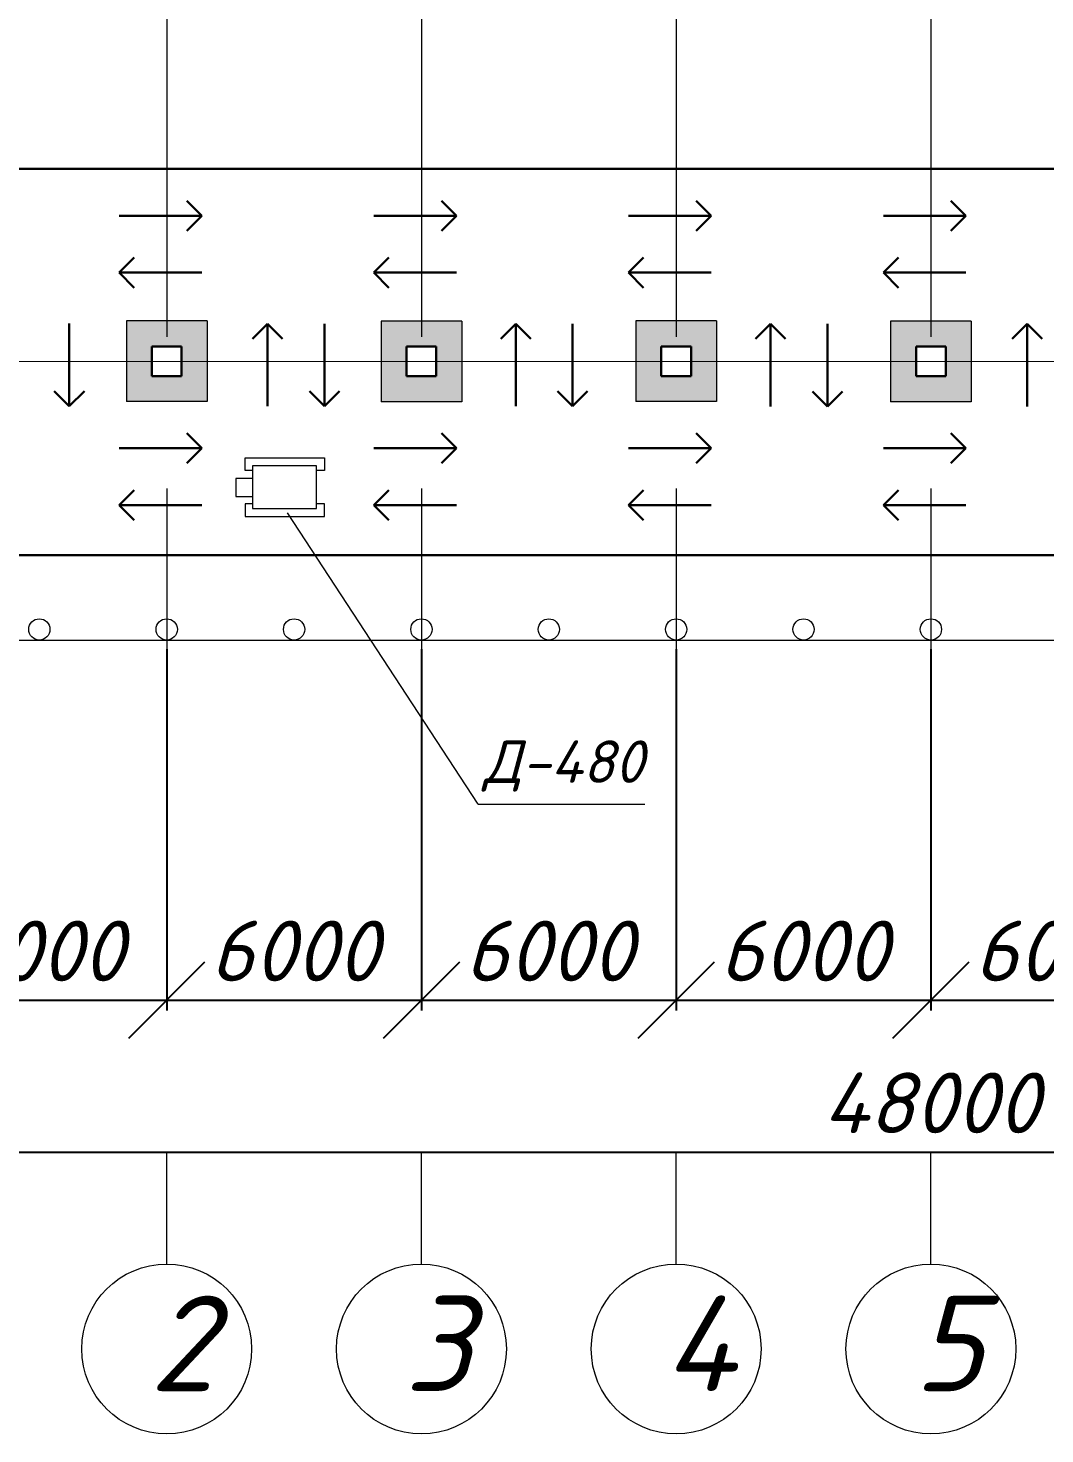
# Model space of a CAD drawing. Header units: millimetres. Extents: x 1422334 to 1587362, y 445536 to 446570.
# Drawn here: x 1585980.47 to 1586014, y 446217.97 to 446264.33 of the extents above; entities that cross this region are included whole.
import ezdxf

# ---------------------------------------------------------------- set-up
doc = ezdxf.new("R2010")
doc.units = ezdxf.units.MM
doc.header["$LTSCALE"] = 50
doc.linetypes.add('GOST2.303 4', pattern=[7, 5, -2, 0])
doc.layers.get('0').update_dxf_attribs({"lineweight": 13})
for name, color, linetype, lineweight in [('fund transh', 7, 'Continuous', 30), ('Risunochki', 7, 'Continuous', 13), ('камаз', 7, 'Continuous', 13), ('Линии склона', 7, 'Continuous', 30), ('оси траншей размеры', 7, 'Continuous', 13)]:
    doc.layers.add(name, color=color, linetype=linetype, lineweight=lineweight)
doc.styles.get("Standard").update_dxf_attribs({"font": 'isocpeui.ttf'})
doc.dimstyles.new('200', dxfattribs={"dimtxt": 2.5, "dimasz": 2.5, "dimexe": 0.3445, "dimexo": 0.3, "dimtad": 1, "dimlfac": 500, "dimtxsty": 'Standard', "dimblk": 'OBLIQUE', "dimcen": 2.5, "dimadec": 0, "dimazin": 0, "dimtfac": 1, "dimtmove": 0, "dimatfit": 3, "dimfxl": 1, "dimarcsym": 0})

# ---------------------------------------------------------------- blocks, each defined once
blk = doc.blocks.new('_Oblique')
at = {"color": 0, "linetype": 'ByBlock', "lineweight": -2}
blk.add_line((-0.5, -0.5), (0.5, 0.5), dxfattribs=at)
blk = doc.blocks.new('*D2134')
at = {"layer": 'Defpoints', "color": 0, "ltscale": 10000, "transparency": 16777216}
for p in [(1585976.639, 446253.341), (1586043.839, 446253.341), (1586043.839, 446227.261)]:
    blk.add_point(p, dxfattribs=at)
at = {"layer": 'оси траншей размеры', "color": 0, "lineweight": -2, "ltscale": 10000, "transparency": 16777216}
for p, q in [((1585976.639, 446253.041), (1585976.639, 446226.917)), ((1586043.839, 446253.041), (1586043.839, 446226.917)), ((1585976.639, 446227.261), (1586043.839, 446227.261))]:
    blk.add_line(p, q, dxfattribs=at)
at = {"layer": 'оси траншей размеры', "color": 0, "lineweight": -2, "ltscale": 10000, "transparency": 16777216, "xscale": 2.5, "yscale": 2.5, "zscale": 2.5, "rotation": 180}
blk.add_blockref('_Oblique', (1585976.639, 446227.261), dxfattribs=at)
at = {"layer": 'оси траншей размеры', "color": 0, "lineweight": -2, "ltscale": 10000, "transparency": 16777216, "xscale": 2.5, "yscale": 2.5, "zscale": 2.5}
blk.add_blockref('_Oblique', (1586043.839, 446227.261), dxfattribs=at)
at = {"layer": 'оси траншей размеры', "color": 0, "ltscale": 10000, "transparency": 16777216, "insert": (1586010.239, 446228.886), "char_height": 2, "attachment_point": 5}
blk.add_mtext('48000', dxfattribs=at)
blk = doc.blocks.new('*D2135')
at = {"layer": 'Defpoints', "color": 0, "ltscale": 10000, "transparency": 16777216}
for p in [(1585976.639, 446244.148), (1585985.039, 446244.148), (1585985.039, 446232.271)]:
    blk.add_point(p, dxfattribs=at)
at = {"layer": 'оси траншей размеры', "color": 0, "lineweight": -2, "ltscale": 10000, "transparency": 16777216}
for p, q in [((1585976.639, 446243.848), (1585976.639, 446231.927)), ((1585985.039, 446243.848), (1585985.039, 446231.927)), ((1585976.639, 446232.271), (1585985.039, 446232.271))]:
    blk.add_line(p, q, dxfattribs=at)
at = {"layer": 'оси траншей размеры', "color": 0, "lineweight": -2, "ltscale": 10000, "transparency": 16777216, "xscale": 2.5, "yscale": 2.5, "zscale": 2.5, "rotation": 180}
blk.add_blockref('_Oblique', (1585976.639, 446232.271), dxfattribs=at)
at = {"layer": 'оси траншей размеры', "color": 0, "lineweight": -2, "ltscale": 10000, "transparency": 16777216, "xscale": 2.5, "yscale": 2.5, "zscale": 2.5}
blk.add_blockref('_Oblique', (1585985.039, 446232.271), dxfattribs=at)
at = {"layer": 'оси траншей размеры', "color": 0, "ltscale": 10000, "transparency": 16777216, "insert": (1585980.839, 446233.896), "char_height": 2, "attachment_point": 5}
blk.add_mtext('6000', dxfattribs=at)
blk = doc.blocks.new('*D2136')
at = {"layer": 'Defpoints', "color": 0, "ltscale": 10000, "transparency": 16777216}
for p in [(1585985.039, 446244.148), (1585993.439, 446244.148), (1585993.439, 446232.271)]:
    blk.add_point(p, dxfattribs=at)
at = {"layer": 'оси траншей размеры', "color": 0, "lineweight": -2, "ltscale": 10000, "transparency": 16777216}
for p, q in [((1585985.039, 446243.848), (1585985.039, 446231.927)), ((1585993.439, 446243.848), (1585993.439, 446231.927)), ((1585985.039, 446232.271), (1585993.439, 446232.271))]:
    blk.add_line(p, q, dxfattribs=at)
at = {"layer": 'оси траншей размеры', "color": 0, "lineweight": -2, "ltscale": 10000, "transparency": 16777216, "xscale": 2.5, "yscale": 2.5, "zscale": 2.5, "rotation": 180}
blk.add_blockref('_Oblique', (1585985.039, 446232.271), dxfattribs=at)
at = {"layer": 'оси траншей размеры', "color": 0, "lineweight": -2, "ltscale": 10000, "transparency": 16777216, "xscale": 2.5, "yscale": 2.5, "zscale": 2.5}
blk.add_blockref('_Oblique', (1585993.439, 446232.271), dxfattribs=at)
at = {"layer": 'оси траншей размеры', "color": 0, "ltscale": 10000, "transparency": 16777216, "insert": (1585989.239, 446233.896), "char_height": 2, "attachment_point": 5}
blk.add_mtext('6000', dxfattribs=at)
blk = doc.blocks.new('*D2137')
at = {"layer": 'Defpoints', "color": 0, "ltscale": 10000, "transparency": 16777216}
for p in [(1585993.439, 446244.148), (1586001.839, 446244.148), (1586001.839, 446232.271)]:
    blk.add_point(p, dxfattribs=at)
at = {"layer": 'оси траншей размеры', "color": 0, "lineweight": -2, "ltscale": 10000, "transparency": 16777216}
for p, q in [((1585993.439, 446243.848), (1585993.439, 446231.927)), ((1586001.839, 446243.848), (1586001.839, 446231.927)), ((1585993.439, 446232.271), (1586001.839, 446232.271))]:
    blk.add_line(p, q, dxfattribs=at)
at = {"layer": 'оси траншей размеры', "color": 0, "lineweight": -2, "ltscale": 10000, "transparency": 16777216, "xscale": 2.5, "yscale": 2.5, "zscale": 2.5, "rotation": 180}
blk.add_blockref('_Oblique', (1585993.439, 446232.271), dxfattribs=at)
at = {"layer": 'оси траншей размеры', "color": 0, "lineweight": -2, "ltscale": 10000, "transparency": 16777216, "xscale": 2.5, "yscale": 2.5, "zscale": 2.5}
blk.add_blockref('_Oblique', (1586001.839, 446232.271), dxfattribs=at)
at = {"layer": 'оси траншей размеры', "color": 0, "ltscale": 10000, "transparency": 16777216, "insert": (1585997.639, 446233.896), "char_height": 2, "attachment_point": 5}
blk.add_mtext('6000', dxfattribs=at)
blk = doc.blocks.new('*D2138')
at = {"layer": 'Defpoints', "color": 0, "ltscale": 10000, "transparency": 16777216}
for p in [(1586001.839, 446244.148), (1586010.239, 446244.148), (1586010.239, 446232.271)]:
    blk.add_point(p, dxfattribs=at)
at = {"layer": 'оси траншей размеры', "color": 0, "lineweight": -2, "ltscale": 10000, "transparency": 16777216}
for p, q in [((1586001.839, 446243.848), (1586001.839, 446231.927)), ((1586010.239, 446243.848), (1586010.239, 446231.927)), ((1586001.839, 446232.271), (1586010.239, 446232.271))]:
    blk.add_line(p, q, dxfattribs=at)
at = {"layer": 'оси траншей размеры', "color": 0, "lineweight": -2, "ltscale": 10000, "transparency": 16777216, "xscale": 2.5, "yscale": 2.5, "zscale": 2.5, "rotation": 180}
blk.add_blockref('_Oblique', (1586001.839, 446232.271), dxfattribs=at)
at = {"layer": 'оси траншей размеры', "color": 0, "lineweight": -2, "ltscale": 10000, "transparency": 16777216, "xscale": 2.5, "yscale": 2.5, "zscale": 2.5}
blk.add_blockref('_Oblique', (1586010.239, 446232.271), dxfattribs=at)
at = {"layer": 'оси траншей размеры', "color": 0, "ltscale": 10000, "transparency": 16777216, "insert": (1586006.039, 446233.896), "char_height": 2, "attachment_point": 5}
blk.add_mtext('6000', dxfattribs=at)
blk = doc.blocks.new('*D2139')
at = {"layer": 'Defpoints', "color": 0, "ltscale": 10000, "transparency": 16777216}
for p in [(1586010.239, 446244.148), (1586018.639, 446244.148), (1586018.639, 446232.271)]:
    blk.add_point(p, dxfattribs=at)
at = {"layer": 'оси траншей размеры', "color": 0, "lineweight": -2, "ltscale": 10000, "transparency": 16777216}
for p, q in [((1586010.239, 446243.848), (1586010.239, 446231.927)), ((1586018.639, 446243.848), (1586018.639, 446231.927)), ((1586010.239, 446232.271), (1586018.639, 446232.271))]:
    blk.add_line(p, q, dxfattribs=at)
at = {"layer": 'оси траншей размеры', "color": 0, "lineweight": -2, "ltscale": 10000, "transparency": 16777216, "xscale": 2.5, "yscale": 2.5, "zscale": 2.5, "rotation": 180}
blk.add_blockref('_Oblique', (1586010.239, 446232.271), dxfattribs=at)
at = {"layer": 'оси траншей размеры', "color": 0, "lineweight": -2, "ltscale": 10000, "transparency": 16777216, "xscale": 2.5, "yscale": 2.5, "zscale": 2.5}
blk.add_blockref('_Oblique', (1586018.639, 446232.271), dxfattribs=at)
at = {"layer": 'оси траншей размеры', "color": 0, "ltscale": 10000, "transparency": 16777216, "insert": (1586014.439, 446233.896), "char_height": 2, "attachment_point": 5}
blk.add_mtext('6000', dxfattribs=at)

msp = doc.modelspace()

# ---------------------------------------------------------------- hatches: boundary and pattern name
at = {"layer": 'Risunochki', "ltscale": 10000}
h = msp.add_hatch(dxfattribs=at)
h.set_pattern_fill('AR-CONC', color=250, scale=0.00076032)
h.set_pattern_definition([(50, (1585996.94882, 446244.36643), (0.13851865, -0.0121188), [0.0144841, -0.159325]), (355, (1585996.94882, 446244.36643), (-0.0267963, 0.1452643), [0.0115873, -0.1274605]), (100.4514, (1585996.96036, 446244.36542), (0.1117224, 0.1331455), [0.0123096, -0.1354056]), (46.1842, (1585996.94882, 446244.40506), (0.2061068, -0.0319656), [0.0217261, -0.2389876]), (96.6356, (1585996.966, 446244.4024), (0.180503, 0.188123), [0.0184644, -0.2031085]), (351.1842, (1585996.94882, 446244.40506), (0.180503, 0.188123), [0.017381, -0.1911899]), (21, (1585996.96813, 446244.3954), (0.11527545, -0.0777543), [0.0144841, -0.159325]), (326, (1585996.96813, 446244.3954), (0.0469893, 0.1400418), [0.0115873, -0.12746]), (71.4514, (1585996.97773, 446244.38892), (0.1622648, 0.0622875), [0.0123096, -0.1354053]), (37.5, (1585996.948815, 446244.366433), (0.00234833, 0.06428889), [0, -0.12591507, 0, -0.12939126, 0, -0.12794285]), (7.5, (1585996.948815, 446244.36643), (0.05080433, 0.0761693), [0, -0.07377233, 0, -0.12301826, 0, -0.04876312]), (327.5, (1585996.90575, 446244.366433), (0.10309224, -0.00435568), [0, -0.0482803, 0, -0.1506346, 0, -0.19988052]), (317.5, (1585996.88644, 446244.36643), (0.1126256, 0.01933227), [0, -0.0627644, 0, -0.1000368, 0, -0.14194414])])
h.paths.add_polyline_path([(1585983.706628, 446254.670468), (1585983.706628, 446252.00583), (1585986.371266, 446252.00583), (1585986.371266, 446254.670468)])
h.paths.add_polyline_path([(1585985.529802, 446253.829004), (1585985.529802, 446252.847295), (1585984.548093, 446252.847295), (1585984.548093, 446253.829004)], flags=16)
h = msp.add_hatch(dxfattribs=at)
h.set_pattern_fill('AR-CONC', color=250, scale=0.00076032)
h.set_pattern_definition([(50, (1586005.34882, 446244.3638), (0.13851865, -0.0121188), [0.0144841, -0.159325]), (355, (1586005.34882, 446244.3638), (-0.0267963, 0.1452643), [0.0115873, -0.1274605]), (100.4514, (1586005.36036, 446244.36279), (0.1117224, 0.1331455), [0.0123096, -0.1354056]), (46.1842, (1586005.34882, 446244.40242), (0.2061068, -0.0319656), [0.0217261, -0.2389876]), (96.6356, (1586005.366, 446244.39976), (0.180503, 0.188123), [0.0184644, -0.2031085]), (351.1842, (1586005.34882, 446244.40242), (0.180503, 0.188123), [0.017381, -0.1911899]), (21, (1586005.36813, 446244.39277), (0.11527545, -0.0777543), [0.0144841, -0.159325]), (326, (1586005.36813, 446244.39277), (0.0469893, 0.1400418), [0.0115873, -0.12746]), (71.4514, (1586005.37773, 446244.38629), (0.1622648, 0.0622875), [0.0123096, -0.1354053]), (37.5, (1586005.348815, 446244.3638), (0.00234833, 0.06428889), [0, -0.12591507, 0, -0.12939126, 0, -0.12794285]), (7.5, (1586005.348815, 446244.3638), (0.05080433, 0.0761693), [0, -0.07377233, 0, -0.12301826, 0, -0.04876312]), (327.5, (1586005.30575, 446244.3638), (0.10309224, -0.00435568), [0, -0.0482803, 0, -0.1506346, 0, -0.19988052]), (317.5, (1586005.28644, 446244.3638), (0.1126256, 0.01933227), [0, -0.0627644, 0, -0.1000368, 0, -0.14194414])])
h.paths.add_polyline_path([(1585992.106628, 446254.667836), (1585992.106628, 446252.003198), (1585994.771266, 446252.003198), (1585994.771266, 446254.667836)])
h.paths.add_polyline_path([(1585993.929802, 446253.826371), (1585993.929802, 446252.844663), (1585992.948093, 446252.844663), (1585992.948093, 446253.826371)], flags=16)
h = msp.add_hatch(dxfattribs=at)
h.set_pattern_fill('AR-CONC', color=250, scale=0.00076032)
h.set_pattern_definition([(50, (1586013.74882, 446244.36117), (0.13851865, -0.0121188), [0.0144841, -0.159325]), (355, (1586013.74882, 446244.36117), (-0.0267963, 0.1452643), [0.0115873, -0.1274605]), (100.4514, (1586013.76036, 446244.36016), (0.1117224, 0.1331455), [0.0123096, -0.1354056]), (46.1842, (1586013.74882, 446244.3998), (0.2061068, -0.0319656), [0.0217261, -0.2389876]), (96.6356, (1586013.766, 446244.39713), (0.180503, 0.188123), [0.0184644, -0.2031085]), (351.1842, (1586013.74882, 446244.3998), (0.180503, 0.188123), [0.017381, -0.1911899]), (21, (1586013.76813, 446244.39014), (0.11527545, -0.0777543), [0.0144841, -0.159325]), (326, (1586013.76813, 446244.39014), (0.0469893, 0.1400418), [0.0115873, -0.12746]), (71.4514, (1586013.77773, 446244.38366), (0.1622648, 0.0622875), [0.0123096, -0.1354053]), (37.5, (1586013.748815, 446244.36117), (0.00234833, 0.06428889), [0, -0.12591507, 0, -0.12939126, 0, -0.12794285]), (7.5, (1586013.748815, 446244.36117), (0.05080433, 0.0761693), [0, -0.07377233, 0, -0.12301826, 0, -0.04876312]), (327.5, (1586013.70575, 446244.36117), (0.10309224, -0.00435568), [0, -0.0482803, 0, -0.1506346, 0, -0.19988052]), (317.5, (1586013.68644, 446244.36117), (0.1126256, 0.01933227), [0, -0.0627644, 0, -0.1000368, 0, -0.14194414])])
h.paths.add_polyline_path([(1586000.506628, 446254.665204), (1586000.506628, 446252.000566), (1586003.171266, 446252.000566), (1586003.171266, 446254.665204)])
h.paths.add_polyline_path([(1586002.329802, 446253.823739), (1586002.329802, 446252.84203), (1586001.348093, 446252.84203), (1586001.348093, 446253.823739)], flags=16)
h = msp.add_hatch(dxfattribs=at)
h.set_pattern_fill('AR-CONC', color=250, scale=0.00076032)
h.set_pattern_definition([(50, (1586022.14882, 446244.35854), (0.13851865, -0.0121188), [0.0144841, -0.159325]), (355, (1586022.14882, 446244.35854), (-0.0267963, 0.1452643), [0.0115873, -0.1274605]), (100.4514, (1586022.16036, 446244.35753), (0.1117224, 0.1331455), [0.0123096, -0.1354056]), (46.1842, (1586022.14882, 446244.39716), (0.2061068, -0.0319656), [0.0217261, -0.2389876]), (96.6356, (1586022.166, 446244.3945), (0.180503, 0.188123), [0.0184644, -0.2031085]), (351.1842, (1586022.14882, 446244.39716), (0.180503, 0.188123), [0.017381, -0.1911899]), (21, (1586022.16813, 446244.3875), (0.11527545, -0.0777543), [0.0144841, -0.159325]), (326, (1586022.16813, 446244.3875), (0.0469893, 0.1400418), [0.0115873, -0.12746]), (71.4514, (1586022.17773, 446244.38102), (0.1622648, 0.0622875), [0.0123096, -0.1354053]), (37.5, (1586022.148815, 446244.358536), (0.00234833, 0.06428889), [0, -0.12591507, 0, -0.12939126, 0, -0.12794285]), (7.5, (1586022.148815, 446244.358536), (0.05080433, 0.0761693), [0, -0.07377233, 0, -0.12301826, 0, -0.04876312]), (327.5, (1586022.10575, 446244.358536), (0.10309224, -0.00435568), [0, -0.0482803, 0, -0.1506346, 0, -0.19988052]), (317.5, (1586022.08644, 446244.35854), (0.1126256, 0.01933227), [0, -0.0627644, 0, -0.1000368, 0, -0.14194414])])
h.paths.add_polyline_path([(1586008.906628, 446254.662572), (1586008.906628, 446251.997933), (1586011.571266, 446251.997933), (1586011.571266, 446254.662572)])
h.paths.add_polyline_path([(1586010.729802, 446253.821107), (1586010.729802, 446252.839398), (1586009.748093, 446252.839398), (1586009.748093, 446253.821107)], flags=16)

# ---------------------------------------------------------------- linework, layer by layer
at = {"layer": 'fund transh', "lineweight": 15, "ltscale": 10000}
for p, q in [((1585983.708947, 446254.668149, 8264.642599), (1585983.708947, 446252.008149, 8264.642599)), ((1585986.368947, 446254.668149, 8264.642599), (1585983.708947, 446254.668149, 8264.642599)), ((1585986.368947, 446254.668149, 8264.642599), (1585986.368947, 446252.008149, 8264.642599)), ((1585992.108947, 446254.665517, 8264.642599), (1585992.108947, 446252.005517, 8264.642599)), ((1585994.768947, 446254.665517, 8264.642599), (1585992.108947, 446254.665517, 8264.642599)), ((1585994.768947, 446254.665517, 8264.642599), (1585994.768947, 446252.005517, 8264.642599)), ((1586000.508947, 446254.670782, 8264.642599), (1586000.508947, 446252.010782, 8264.642599)), ((1586003.168947, 446254.670782, 8264.642599), (1586000.508947, 446254.670782, 8264.642599)), ((1586003.168947, 446254.670782, 8264.642599), (1586003.168947, 446252.010782, 8264.642599)), ((1586008.908947, 446254.660252, 8264.642599), (1586008.908947, 446252.000252, 8264.642599)), ((1586011.568947, 446254.660252, 8264.642599), (1586008.908947, 446254.660252, 8264.642599)), ((1586011.568947, 446254.660252, 8264.642599), (1586011.568947, 446252.000252, 8264.642599)), ((1585986.368947, 446252.008149, 8264.642599), (1585983.708947, 446252.008149, 8264.642599)), ((1585994.768947, 446252.005517, 8264.642599), (1585992.108947, 446252.005517, 8264.642599)), ((1586003.168947, 446252.010782, 8264.642599), (1586000.508947, 446252.010782, 8264.642599)), ((1586011.568947, 446252.000252, 8264.642599), (1586008.908947, 446252.000252, 8264.642599))]:
    msp.add_line(p, q, dxfattribs=at)
at = {"layer": 'fund transh', "ltscale": 10000}
for p, q in [((1585984.548947, 446252.850782, 8264.642599), (1585984.548947, 446253.830782, 8264.642599)), ((1585984.548947, 446253.830782, 8264.642599), (1585985.528947, 446253.830782, 8264.642599)), ((1585985.528947, 446253.830782, 8264.642599), (1585985.528947, 446252.850782, 8264.642599)), ((1585992.948947, 446252.850782, 8264.642599), (1585992.948947, 446253.830782, 8264.642599)), ((1585992.948947, 446253.830782, 8264.642599), (1585993.928947, 446253.830782, 8264.642599)), ((1585993.928947, 446253.830782, 8264.642599), (1585993.928947, 446252.850782, 8264.642599)), ((1586001.348947, 446252.850782, 8264.642599), (1586001.348947, 446253.830782, 8264.642599)), ((1586001.348947, 446253.830782, 8264.642599), (1586002.328947, 446253.830782, 8264.642599)), ((1586002.328947, 446253.830782, 8264.642599), (1586002.328947, 446252.850782, 8264.642599)), ((1586009.748947, 446252.850782, 8264.642599), (1586009.748947, 446253.830782, 8264.642599)), ((1586009.748947, 446253.830782, 8264.642599), (1586010.728947, 446253.830782, 8264.642599)), ((1586010.728947, 446253.830782, 8264.642599), (1586010.728947, 446252.850782, 8264.642599)), ((1585985.528947, 446252.850782, 8264.642599), (1585984.548947, 446252.850782, 8264.642599)), ((1585993.928947, 446252.850782, 8264.642599), (1585992.948947, 446252.850782, 8264.642599)), ((1586002.328947, 446252.850782, 8264.642599), (1586001.348947, 446252.850782, 8264.642599)), ((1586010.728947, 446252.850782, 8264.642599), (1586009.748947, 446252.850782, 8264.642599))]:
    msp.add_line(p, q, dxfattribs=at)
at = {"layer": 'Risunochki', "lineweight": 30, "ltscale": 10000}
for p, q in [((1585986.19429, 446258.13691, 8264.642599), (1585985.699315, 446258.631885, 8264.642599)), ((1585994.59429, 446258.13691, 8264.642599), (1585994.099315, 446258.631885, 8264.642599)), ((1586002.99429, 446258.13691, 8264.642599), (1586002.499315, 446258.631885, 8264.642599)), ((1586011.39429, 446258.13691, 8264.642599), (1586010.899315, 446258.631885, 8264.642599)), ((1585986.19429, 446258.13691, 8264.642599), (1585983.472092, 446258.13691, 8264.642599)), ((1585986.19429, 446258.13691, 8264.642599), (1585985.699315, 446257.641935, 8264.642599)), ((1585994.59429, 446258.13691, 8264.642599), (1585991.872092, 446258.13691, 8264.642599)), ((1585994.59429, 446258.13691, 8264.642599), (1585994.099315, 446257.641935, 8264.642599)), ((1586002.99429, 446258.13691, 8264.642599), (1586000.272092, 446258.13691, 8264.642599)), ((1586002.99429, 446258.13691, 8264.642599), (1586002.499315, 446257.641935, 8264.642599)), ((1586011.39429, 446258.13691, 8264.642599), (1586008.672092, 446258.13691, 8264.642599)), ((1586011.39429, 446258.13691, 8264.642599), (1586010.899315, 446257.641935, 8264.642599)), ((1585983.472092, 446256.2618, 8264.642599), (1585983.967067, 446256.756775, 8264.642599)), ((1585991.872092, 446256.2618, 8264.642599), (1585992.367067, 446256.756775, 8264.642599)), ((1586000.272092, 446256.2618, 8264.642599), (1586000.767067, 446256.756775, 8264.642599)), ((1586008.672092, 446256.2618, 8264.642599), (1586009.167067, 446256.756775, 8264.642599)), ((1585983.472092, 446256.2618, 8264.642599), (1585986.19429, 446256.2618, 8264.642599)), ((1585983.472092, 446256.2618, 8264.642599), (1585983.967067, 446255.766825, 8264.642599)), ((1585991.872092, 446256.2618, 8264.642599), (1585994.59429, 446256.2618, 8264.642599)), ((1585991.872092, 446256.2618, 8264.642599), (1585992.367067, 446255.766825, 8264.642599)), ((1586000.272092, 446256.2618, 8264.642599), (1586002.99429, 446256.2618, 8264.642599)), ((1586000.272092, 446256.2618, 8264.642599), (1586000.767067, 446255.766825, 8264.642599)), ((1586008.672092, 446256.2618, 8264.642599), (1586011.39429, 446256.2618, 8264.642599)), ((1586008.672092, 446256.2618, 8264.642599), (1586009.167067, 446255.766825, 8264.642599)), ((1585981.827359, 446251.860026, 8264.642599), (1585981.827359, 446254.582223, 8264.642599)), ((1585988.36691, 446254.579587, 8264.642599), (1585987.871935, 446254.084612, 8264.642599)), ((1585988.36691, 446254.579587, 8264.642599), (1585988.36691, 446251.857389, 8264.642599)), ((1585988.36691, 446254.579587, 8264.642599), (1585988.861884, 446254.084612, 8264.642599)), ((1585990.242019, 446251.857389, 8264.642599), (1585990.242019, 446254.579587, 8264.642599)), ((1585996.547252, 446254.577023, 8264.642599), (1585996.052277, 446254.082048, 8264.642599)), ((1585996.547252, 446254.577023, 8264.642599), (1585996.547252, 446251.854825, 8264.642599)), ((1585996.547252, 446254.577023, 8264.642599), (1585997.042227, 446254.082048, 8264.642599)), ((1585998.422362, 446251.854825, 8264.642599), (1585998.422362, 446254.577023, 8264.642599)), ((1586004.950738, 446254.57439, 8264.642599), (1586004.455763, 446254.079415, 8264.642599)), ((1586004.950738, 446254.57439, 8264.642599), (1586004.950738, 446251.852192, 8264.642599)), ((1586004.950738, 446254.57439, 8264.642599), (1586005.445712, 446254.079415, 8264.642599)), ((1586006.825847, 446251.852192, 8264.642599), (1586006.825847, 446254.57439, 8264.642599)), ((1586013.412329, 446254.571738, 8264.642599), (1586012.917354, 446254.076763, 8264.642599)), ((1586013.412329, 446254.571738, 8264.642599), (1586013.412329, 446251.84954, 8264.642599)), ((1586013.412329, 446254.571738, 8264.642599), (1586013.907304, 446254.076763, 8264.642599)), ((1585981.827359, 446251.860026, 8264.642599), (1585981.332384, 446252.355, 8264.642599)), ((1585981.827359, 446251.860026, 8264.642599), (1585982.322333, 446252.355, 8264.642599)), ((1585990.242019, 446251.857389, 8264.642599), (1585989.747045, 446252.352364, 8264.642599)), ((1585990.242019, 446251.857389, 8264.642599), (1585990.736994, 446252.352364, 8264.642599)), ((1585998.422362, 446251.854825, 8264.642599), (1585997.927387, 446252.3498, 8264.642599)), ((1585998.422362, 446251.854825, 8264.642599), (1585998.917336, 446252.3498, 8264.642599)), ((1586006.825847, 446251.852192, 8264.642599), (1586006.330873, 446252.347167, 8264.642599)), ((1586006.825847, 446251.852192, 8264.642599), (1586007.320822, 446252.347167, 8264.642599)), ((1585986.19429, 446250.470804, 8264.642599), (1585985.699315, 446250.965778, 8264.642599)), ((1585994.59429, 446250.470804, 8264.642599), (1585994.099315, 446250.965778, 8264.642599)), ((1586002.99429, 446250.470804, 8264.642599), (1586002.499315, 446250.965778, 8264.642599)), ((1586011.39429, 446250.470804, 8264.642599), (1586010.899315, 446250.965778, 8264.642599)), ((1585986.19429, 446250.470804, 8264.642599), (1585983.472092, 446250.470804, 8264.642599)), ((1585986.19429, 446250.470804, 8264.642599), (1585985.699315, 446249.975829, 8264.642599)), ((1585994.59429, 446250.470804, 8264.642599), (1585991.872092, 446250.470804, 8264.642599)), ((1585994.59429, 446250.470804, 8264.642599), (1585994.099315, 446249.975829, 8264.642599)), ((1586002.99429, 446250.470804, 8264.642599), (1586000.272092, 446250.470804, 8264.642599)), ((1586002.99429, 446250.470804, 8264.642599), (1586002.499315, 446249.975829, 8264.642599)), ((1586011.39429, 446250.470804, 8264.642599), (1586008.672092, 446250.470804, 8264.642599)), ((1586011.39429, 446250.470804, 8264.642599), (1586010.899315, 446249.975829, 8264.642599)), ((1585983.472092, 446248.595694, 8264.642599), (1585983.967067, 446249.090669, 8264.642599)), ((1585991.872092, 446248.595694, 8264.642599), (1585992.367067, 446249.090669, 8264.642599)), ((1586000.272092, 446248.595694, 8264.642599), (1586000.767067, 446249.090669, 8264.642599)), ((1586008.672092, 446248.595694, 8264.642599), (1586009.167067, 446249.090669, 8264.642599)), ((1585983.472092, 446248.595694, 8264.642599), (1585986.19429, 446248.595694, 8264.642599)), ((1585983.472092, 446248.595694, 8264.642599), (1585983.967067, 446248.100719, 8264.642599)), ((1585991.872092, 446248.595694, 8264.642599), (1585994.59429, 446248.595694, 8264.642599)), ((1585991.872092, 446248.595694, 8264.642599), (1585992.367067, 446248.100719, 8264.642599)), ((1586000.272092, 446248.595694, 8264.642599), (1586002.99429, 446248.595694, 8264.642599)), ((1586000.272092, 446248.595694, 8264.642599), (1586000.767067, 446248.100719, 8264.642599)), ((1586008.672092, 446248.595694, 8264.642599), (1586011.39429, 446248.595694, 8264.642599)), ((1586008.672092, 446248.595694, 8264.642599), (1586009.167067, 446248.100719, 8264.642599))]:
    msp.add_line(p, q, dxfattribs=at)
at = {"layer": 'Risunochki', "ltscale": 10000}
for p, q in [((1585987.627805, 446249.732672, 8264.642599), (1585987.627805, 446250.152672, 8264.642599)), ((1585987.627805, 446250.152672, 8264.642599), (1585990.238206, 446250.152672, 8264.642599)), ((1585987.872805, 446249.888347, 8264.642599), (1585987.872805, 446248.488347, 8264.642599)), ((1585989.972805, 446249.888347, 8264.642599), (1585987.872805, 446249.888347, 8264.642599)), ((1585989.972805, 446248.488347, 8264.642599), (1585989.972805, 446249.888347, 8264.642599)), ((1585990.238206, 446250.152672, 8264.642599), (1585990.238206, 446249.732672, 8264.642599)), ((1585987.872805, 446249.474159, 8264.642599), (1585987.312805, 446249.474159, 8264.642599)), ((1585987.312805, 446249.474159, 8264.642599), (1585987.312805, 446248.879159, 8264.642599)), ((1585987.872805, 446249.732672, 8264.642599), (1585987.627805, 446249.732672, 8264.642599)), ((1585990.238206, 446249.732672, 8264.642599), (1585989.972805, 446249.732672, 8264.642599)), ((1585987.312805, 446248.879159, 8264.642599), (1585987.872805, 446248.879159, 8264.642599)), ((1585987.872805, 446248.644021, 8264.642599), (1585987.627805, 446248.644021, 8264.642599)), ((1585987.627805, 446248.644021, 8264.642599), (1585987.627805, 446248.224021, 8264.642599)), ((1585987.872805, 446248.488347, 8264.642599), (1585989.972805, 446248.488347, 8264.642599)), ((1585990.238206, 446248.644021, 8264.642599), (1585989.972805, 446248.644021, 8264.642599)), ((1585990.238206, 446248.224021, 8264.642599), (1585990.238206, 446248.644021, 8264.642599)), ((1585987.627805, 446248.224021, 8264.642599), (1585990.238206, 446248.224021, 8264.642599))]:
    msp.add_line(p, q, dxfattribs=at)
at = {"layer": 'камаз', "ltscale": 10000}
for q in [(1585989.019324, 446248.346027, 8264.642599), (1586000.806584, 446238.739788, 8264.642599)]:
    msp.add_line((1585995.312764, 446238.739788, 8264.642599), q, dxfattribs=at)
at = {"layer": 'Линии склона', "ltscale": 10000}
for p, q in [((1585970.268947, 446259.687727, 8264.642599), (1586050.208947, 446259.687727, 8264.642599)), ((1585970.268947, 446246.947727, 8264.642599), (1586050.208947, 446246.947727, 8264.642599))]:
    msp.add_line(p, q, dxfattribs=at)
at = {"layer": 'оси траншей размеры', "linetype": 'GOST2.303 4', "ltscale": 0.05}
for p, q in [((1585985.038947, 446354.140782, 8264.642599), (1585985.038947, 446232.271484, 8264.642599)), ((1585993.438947, 446354.140782, 8264.642599), (1585993.438947, 446232.271484, 8264.642599)), ((1586001.838947, 446354.140782, 8264.642599), (1586001.838947, 446232.271484, 8264.642599)), ((1586010.238947, 446354.140782, 8264.642599), (1586010.238947, 446232.271484, 8264.642599))]:
    msp.add_line(p, q, dxfattribs=at)
at = {"layer": 'оси траншей размеры', "ltscale": 10000}
for p, q in [((1585982.868947, 446259.687727, 8264.642599), (1585983.568947, 446259.687727, 8264.642599)), ((1585987.068947, 446259.687727, 8264.642599), (1585987.768947, 446259.687727, 8264.642599)), ((1585991.268947, 446259.687727, 8264.642599), (1585991.968947, 446259.687727, 8264.642599)), ((1585995.468947, 446259.687727, 8264.642599), (1585996.168947, 446259.687727, 8264.642599)), ((1585999.668947, 446259.687727, 8264.642599), (1586000.368947, 446259.687727, 8264.642599)), ((1586003.868947, 446259.687727, 8264.642599), (1586004.568947, 446259.687727, 8264.642599)), ((1586008.068947, 446259.687727, 8264.642599), (1586008.768947, 446259.687727, 8264.642599)), ((1586012.268947, 446259.687727, 8264.642599), (1586012.968947, 446259.687727, 8264.642599)), ((1585976.638947, 446253.340782, 8264.642599), (1586050.208947, 446253.317727, 8264.642599)), ((1585982.868947, 446246.947727, 8264.642599), (1585983.568947, 446246.947727, 8264.642599)), ((1585987.068947, 446246.947727, 8264.642599), (1585987.768947, 446246.947727, 8264.642599)), ((1585991.268947, 446246.947727, 8264.642599), (1585991.968947, 446246.947727, 8264.642599)), ((1585995.468947, 446246.947727, 8264.642599), (1585996.168947, 446246.947727, 8264.642599)), ((1585999.668947, 446246.947727, 8264.642599), (1586000.368947, 446246.947727, 8264.642599)), ((1586003.868947, 446246.947727, 8264.642599), (1586004.568947, 446246.947727, 8264.642599)), ((1586008.068947, 446246.947727, 8264.642599), (1586008.768947, 446246.947727, 8264.642599)), ((1586012.268947, 446246.947727, 8264.642599), (1586012.968947, 446246.947727, 8264.642599)), ((1585970.268947, 446244.147727, 8264.642599), (1586050.208947, 446244.147727, 8264.642599)), ((1585985.038947, 446223.571742, 8264.642599), (1585985.038947, 446227.261029, 8264.642599)), ((1585993.438947, 446223.571742, 8264.642599), (1585993.438947, 446227.261029, 8264.642599)), ((1586001.838947, 446223.571742, 8264.642599), (1586001.838947, 446227.261029, 8264.642599)), ((1586010.238947, 446223.571742, 8264.642599), (1586010.238947, 446227.261029, 8264.642599))]:
    msp.add_line(p, q, dxfattribs=at)
for centre, radius in [((1585980.838947, 446244.497713, 8264.642599), 0.35), ((1585985.038947, 446244.497727, 8264.642599), 0.35), ((1585989.238947, 446244.497713, 8264.642599), 0.35), ((1585993.438947, 446244.497727, 8264.642599), 0.35), ((1585997.638947, 446244.497713, 8264.642599), 0.35), ((1586001.838947, 446244.497727, 8264.642599), 0.35), ((1586006.038947, 446244.497713, 8264.642599), 0.35), ((1586010.238947, 446244.497727, 8264.642599), 0.35), ((1585985.038947, 446220.771742, 8264.642599), 2.8), ((1585993.438947, 446220.771742, 8264.642599), 2.8), ((1586001.838947, 446220.771742, 8264.642599), 2.8), ((1586010.238947, 446220.771742, 8264.642599), 2.8)]:
    msp.add_circle(centre, radius, dxfattribs=at)

# ---------------------------------------------------------------- texts
at = {"layer": 'камаз', "ltscale": 10000, "insert": (1585995.480038, 446240.838538, 8264.642599), "char_height": 1.4, "attachment_point": 1}
msp.add_mtext_dynamic_manual_height_columns('Д-480', width=32.41844459, gutter_width=25, heights=[0], dxfattribs=at)
at = {"layer": 'оси траншей размеры', "ltscale": 10000, "char_height": 3.15, "attachment_point": 1}
for s, insert in [('\\pi0.73512;2', (1585983.729629, 446222.528791, 8264.642599)), ('\\pi0.73631;3', (1585992.129629, 446222.528791, 8264.642599)), ('\\pi0.88069;4', (1586000.529629, 446222.528791, 8264.642599)), ('\\pi0.74586;5', (1586008.929629, 446222.528791, 8264.642599))]:
    msp.add_mtext_dynamic_manual_height_columns(s, width=3.70625839, gutter_width=25, heights=[0], dxfattribs=dict(at, insert=insert))

# ---------------------------------------------------------------- dimensions: what is measured, and where the dimension line sits
at = {"layer": 'оси траншей размеры', "ltscale": 10000}
for base, p1, p2, picture, middle in [((1586043.838947, 446227.261029, 8264.642599), (1585976.638947, 446253.340782, 8264.642599), (1586043.838947, 446253.340782, 8264.642599), '*D2134', (1586010.238947, 446228.886029, 8264.642599)), ((1585985.038947, 446232.271484, 8264.642599), (1585976.638947, 446244.147727, 8264.642599), (1585985.038947, 446244.147727, 8264.642599), '*D2135', (1585980.838947, 446233.896484, 8264.642599)), ((1585993.438947, 446232.271484, 8264.642599), (1585985.038947, 446244.147727, 8264.642599), (1585993.438947, 446244.147727, 8264.642599), '*D2136', (1585989.238947, 446233.896484, 8264.642599)), ((1586001.838947, 446232.271484, 8264.642599), (1585993.438947, 446244.147727, 8264.642599), (1586001.838947, 446244.147727, 8264.642599), '*D2137', (1585997.638947, 446233.896484, 8264.642599)), ((1586010.238947, 446232.271484, 8264.642599), (1586001.838947, 446244.147727, 8264.642599), (1586010.238947, 446244.147727, 8264.642599), '*D2138', (1586006.038947, 446233.896484, 8264.642599)), ((1586018.638947, 446232.271484, 8264.642599), (1586010.238947, 446244.147727, 8264.642599), (1586018.638947, 446244.147727, 8264.642599), '*D2139', (1586014.438947, 446233.896484, 8264.642599))]:
    dim = msp.add_linear_dim(base=base, p1=p1, p2=p2, dimstyle='200', override={"dimtxt": 2, "dimlfac": 714, "dimrnd": 1000}, dxfattribs=at)
    dim.commit()
    dim.dimension.update_dxf_attribs({"geometry": picture, "text_midpoint": middle})

doc.saveas('drawing.dxf')
